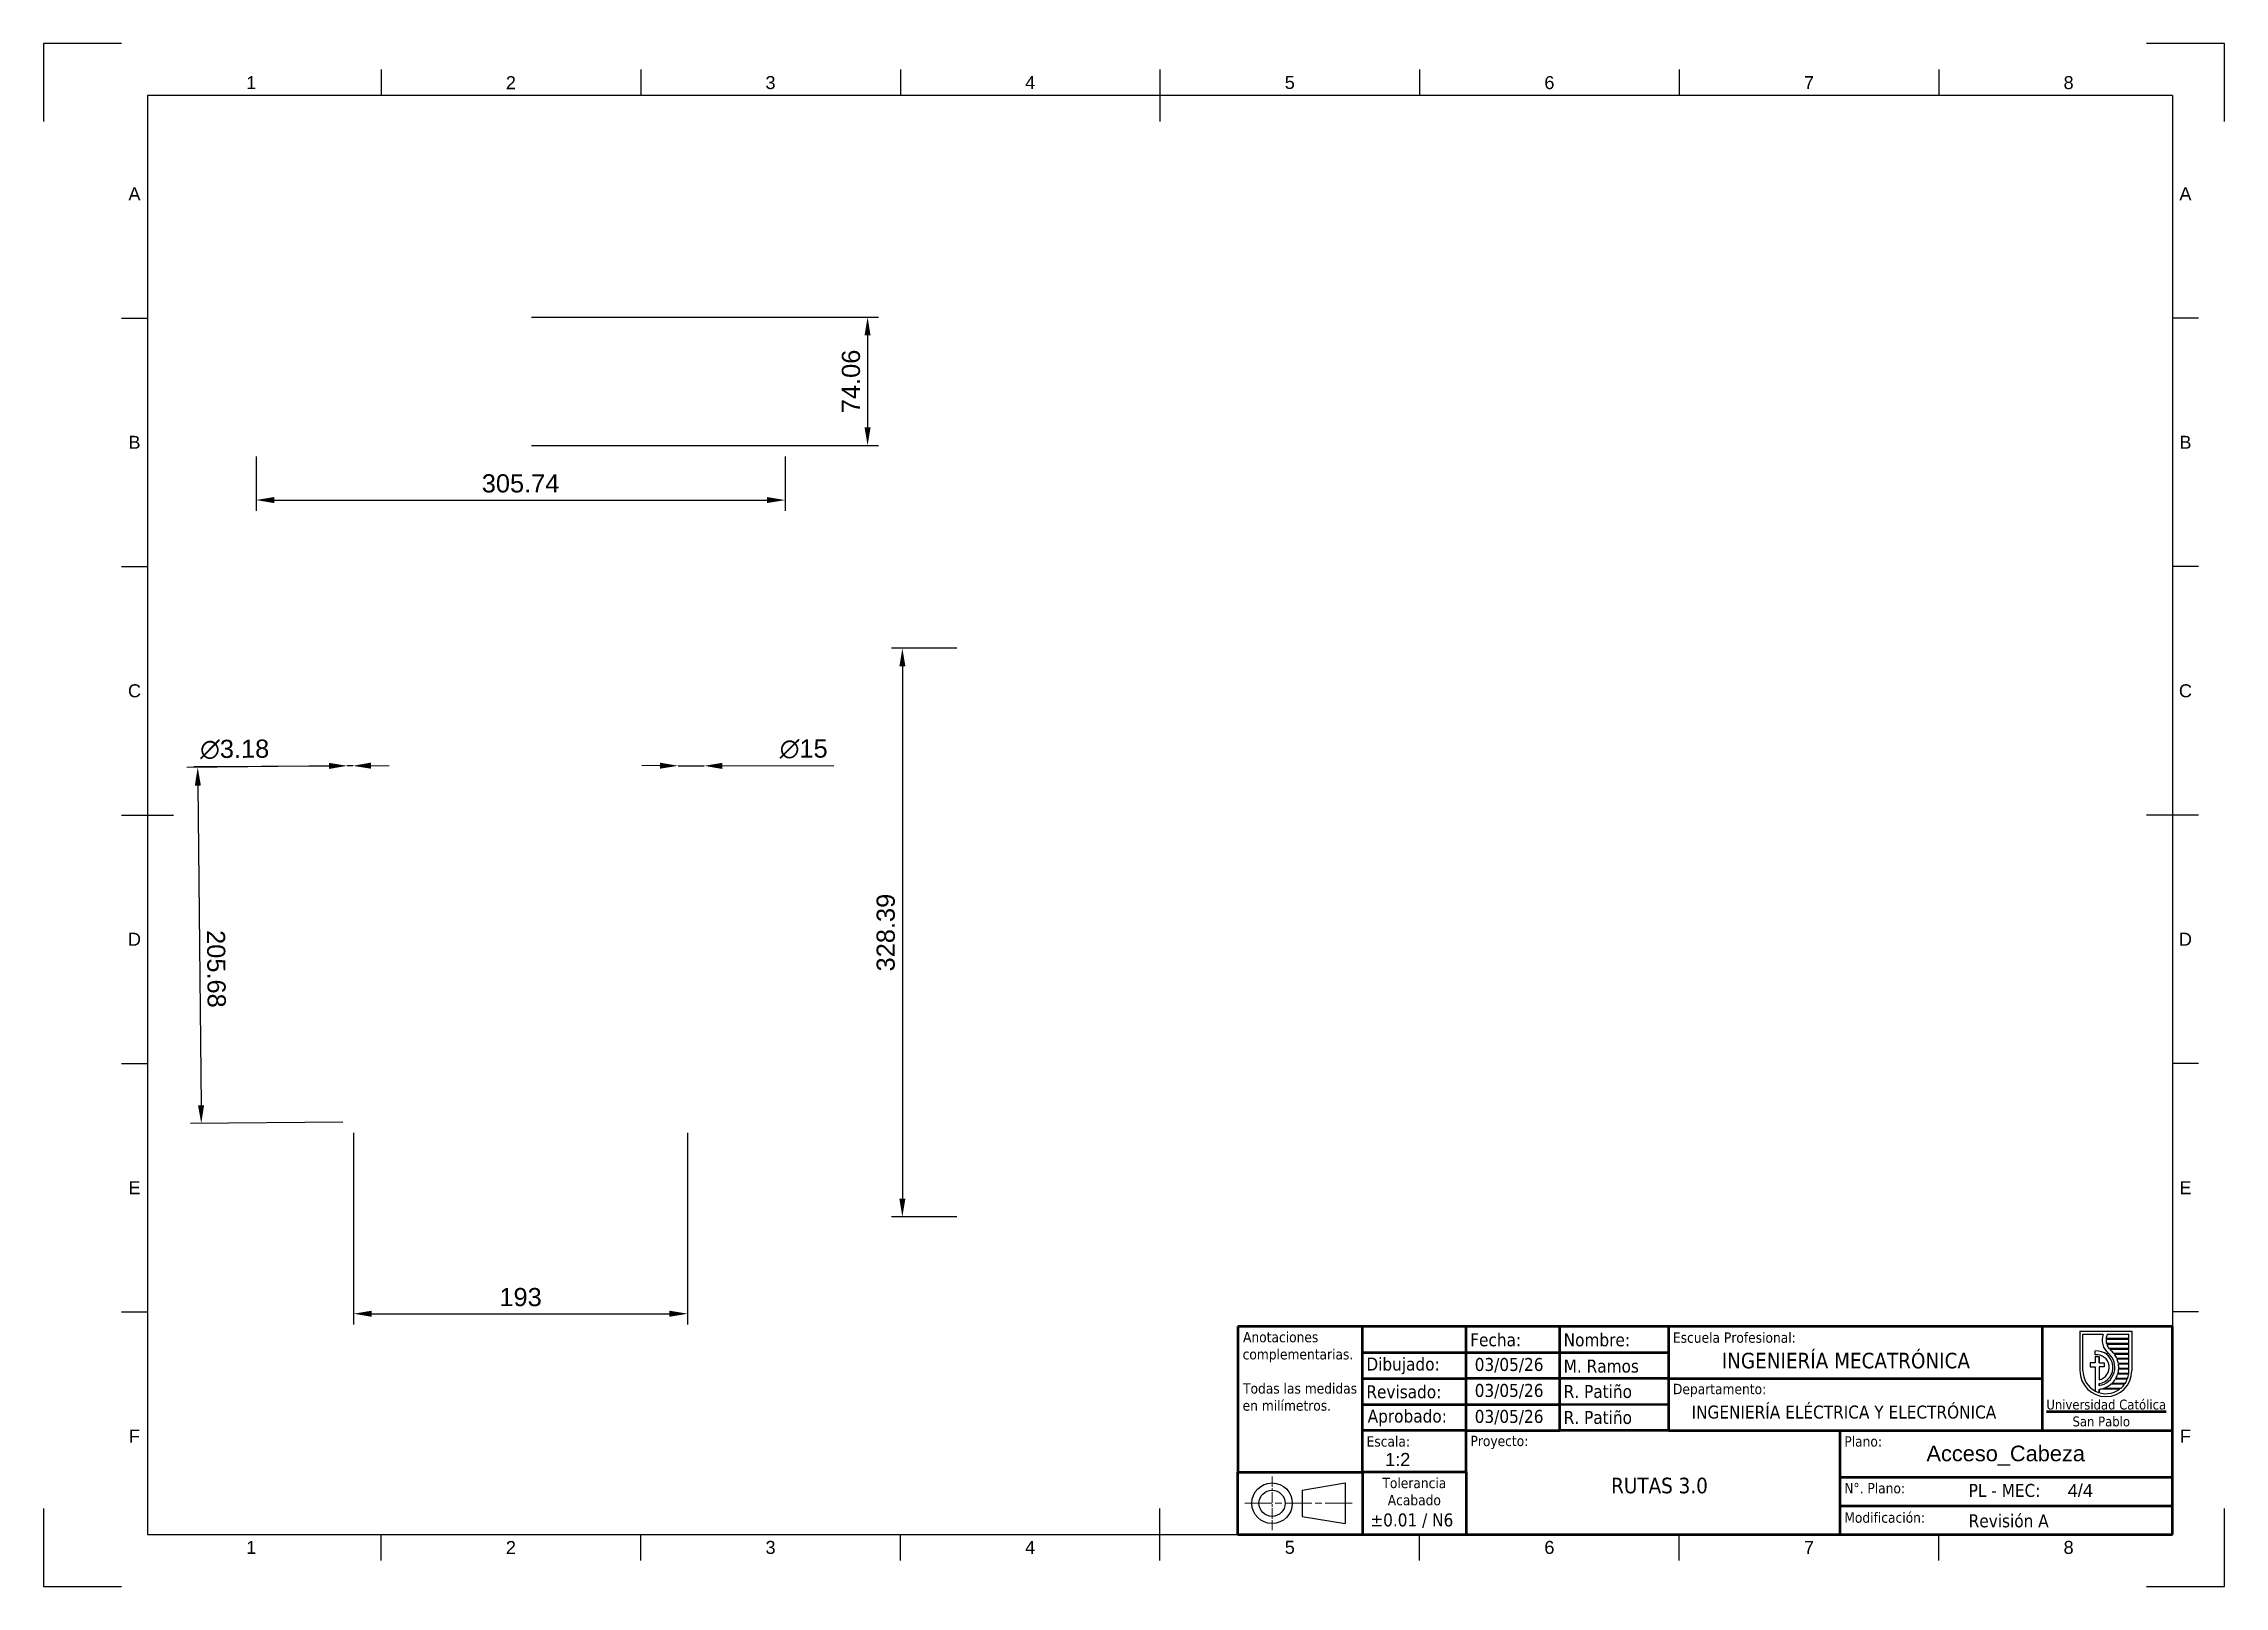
# Paper-space layout 'Plano3' of a CAD drawing. Header units: millimetres. Extents: x 0 to 420, y 0 to 297.
import ezdxf
from ezdxf.enums import TextEntityAlignment as Align

# ---------------------------------------------------------------- set-up
doc = ezdxf.new("R2010")
doc.units = ezdxf.units.MM
doc.header["$LTSCALE"] = 0.75
doc.linetypes.add('CHAIN', pattern=[0.3543, 0.2362, -0.0295, 0.0591, -0.0295])
for name, color, linetype, lineweight in [('BORDER', 7, 'Continuous', 25), ('FD_Dimensions', 7, 'Continuous', 25), ('Notes', 7, 'Continuous', 25), ('Title (ISO)', 7, 'Continuous', 50), ('TITLEBLOCK', 7, 'Continuous', 35)]:
    doc.layers.add(name, color=color, linetype=linetype, lineweight=lineweight)
doc.styles.add('FusionTitle', font='arial.ttf')
doc.styles.add('MtXpl_Tahoma', font='tahoma.ttf')
doc.styles.add('MtXpl_Tahoma_1', font='tahomabd.ttf')
doc.styles.get("Standard").update_dxf_attribs({"font": 'arial.ttf'})
doc.dimstyles.new('Dim-ISO-25', dxfattribs={"dimtxt": 3.5, "dimasz": 3.5, "dimexe": 2.1, "dimexo": 2.1, "dimgap": 1.4, "dimtad": 1, "dimzin": 12, "dimdsep": 46, "dimtxsty": 'Standard', "dimcen": 0, "dimazin": 3, "dimtp": 0.1, "dimtm": 0.1, "dimtfac": 0.714286, "dimtmove": 0, "dimatfit": 3, "dimfxl": 1, "dimtzin": 12, "dimarcsym": 0})

# ---------------------------------------------------------------- blocks, each defined once
blk = doc.blocks.new('ISO_A3_SHEET')
at = {"layer": 'BORDER'}
for p, q in [((65, 292), (65, 287)), ((115, 292), (115, 287)), ((165, 292), (165, 287)), ((215, 292), (215, 282)), ((265, 292), (265, 287)), ((315, 292), (315, 287)), ((365, 292), (365, 287)), ((410, 287), (20, 287)), ((20, 287), (20, 10)), ((410, 287), (410, 10)), ((15, 244.16666), (20, 244.16666)), ((415, 244.16666), (410, 244.16666)), ((15, 196.33333), (20, 196.33333)), ((415, 196.33333), (410, 196.33333)), ((15, 148.5), (25, 148.5)), ((415, 148.5), (405, 148.5)), ((15, 100.66667), (20, 100.66667)), ((415, 100.66667), (410, 100.66667)), ((15, 52.83334), (20, 52.83334)), ((415, 52.83334), (410, 52.83334)), ((215, 5), (215, 15)), ((20, 10), (410, 10)), ((65, 5), (65, 10)), ((115, 5), (115, 10)), ((165, 5), (165, 10)), ((265, 5), (265, 10)), ((315, 5), (315, 10)), ((365, 5), (365, 10))]:
    blk.add_line(p, q, dxfattribs=at)
at = {"layer": 'Defpoints'}
for p, q in [((15, 297), (0, 297)), ((0, 297), (0, 282)), ((420, 297), (405, 297)), ((420, 282), (420, 297)), ((0, 15), (0, 0)), ((420, 0), (420, 15)), ((0, 0), (15, 0)), ((405, 0), (420, 0))]:
    blk.add_line(p, q, dxfattribs=at)
at = {"layer": 'BORDER', "style": 'FusionTitle'}
for s, p in [('1', (40, 289.5)), ('2', (90, 289.5)), ('3', (140, 289.5)), ('4', (190, 289.5)), ('5', (240, 289.5)), ('6', (290, 289.5)), ('7', (340, 289.5)), ('8', (390, 289.5)), ('A', (17.5, 268.08333)), ('A', (412.5, 268.08333)), ('B', (17.5, 220.25)), ('B', (412.5, 220.25)), ('C', (17.5, 172.41667)), ('C', (412.5, 172.41667)), ('D', (17.5, 124.58334)), ('D', (412.5, 124.58334)), ('E', (17.5, 76.75001)), ('E', (412.5, 76.75001)), ('F', (17.5, 28.91668)), ('F', (412.5, 28.91668)), ('1', (40, 7.5)), ('2', (90, 7.5)), ('3', (140, 7.5)), ('4', (190, 7.5)), ('5', (240, 7.5)), ('6', (290, 7.5)), ('7', (340, 7.5)), ('8', (390, 7.5))]:
    blk.add_text(s, height=2.5, dxfattribs=at).set_placement(p, align=Align.MIDDLE)
blk = doc.blocks.new('MEC_UCSP_2026_ROTULO')
at = {"color": 7, "lineweight": 25}
blk.add_line((-17.82, 39.13), (-7.82, 39.13), dxfattribs=at)
at = {"lineweight": 25}
for p, q in [((-17.82, 39.13), (-17.82, 31.53)), ((-17.26, 31.53), (-17.26, 38.57)), ((-17.26, 38.57), (-13.32, 38.57)), ((-12.52, 38.57), (-8.38, 38.57)), ((-8.38, 37.69), (-8.38, 38.57)), ((-7.82, 39.13), (-7.82, 31.53)), ((-14.86, 34.59), (-14.86, 35.33)), ((-14.86, 34.23), (-14.86, 33.01)), ((-14.86, 34.23), (-14.12, 34.23)), ((-14.12, 34.23), (-14.12, 33.01)), ((-8.38, 37.53), (-12.79, 37.53)), ((-8.38, 37.69), (-12.78, 37.69)), ((-8.38, 36.73), (-12.71, 36.73)), ((-8.38, 36.58), (-12.66, 36.58)), ((-8.38, 35.77), (-12.21, 35.77)), ((-8.38, 35.62), (-12.08, 35.62)), ((-8.38, 34.82), (-11.28, 34.82)), ((-8.38, 34.66), (-11.16, 34.66)), ((-8.38, 33.86), (-10.71, 33.86)), ((-8.38, 33.71), (-10.64, 33.71)), ((-8.38, 36.73), (-8.38, 37.53)), ((-8.38, 35.77), (-8.38, 36.58)), ((-8.38, 34.82), (-8.38, 35.62)), ((-8.38, 33.86), (-8.38, 34.66)), ((-8.38, 32.9), (-8.38, 33.71)), ((-14.86, 33.01), (-15.86, 33.01)), ((-15.86, 33.01), (-15.86, 32.27)), ((-15.86, 32.27), (-14.86, 32.27)), ((-14.86, 32.27), (-14.86, 27.58)), ((-14.12, 33.01), (-13.13, 33.01)), ((-14.12, 32.27), (-14.12, 29.78)), ((-13.13, 32.27), (-14.12, 32.27)), ((-13.13, 33.01), (-13.13, 32.27)), ((-8.7, 29.88), (-11.02, 29.88)), ((-8.64, 30.03), (-10.92, 30.03)), ((-8.44, 30.84), (-10.57, 30.84)), ((-8.41, 30.99), (-10.52, 30.99)), ((-8.38, 32.9), (-10.42, 32.9)), ((-8.38, 32.75), (-10.39, 32.75)), ((-8.38, 31.79), (-10.37, 31.79)), ((-8.38, 31.95), (-10.36, 31.95)), ((-8.38, 31.95), (-8.38, 32.75)), ((-8.38, 31.53), (-8.38, 31.79)), ((-14.12, 29.03), (-14.12, 28.67)), ((-14.12, 27.93), (-14.12, 27.28)), ((-10.17, 27.97), (-13.85, 27.97)), ((-9.97, 28.12), (-13.26, 28.12)), ((-9.22, 28.92), (-11.84, 28.92)), ((-9.12, 29.08), (-11.67, 29.08))]:
    blk.add_line(p, q, dxfattribs=at)
for p, q in [((-14.12, 34.23), (-14.12, 33.01)), ((-14.12, 29.03), (-14.12, 28.67)), ((-14.12, 27.93), (-14.12, 27.28))]:
    blk.add_line(p, q)
for centre, radius, start, end in [((-10.22, 37.4), 3.32, 159.4919, 229.9701), ((-10.22, 37.4), 2.58, 153.2124, 173.7257), ((-14.62, 32.16), 3.17, 279.0593, 94.3439), ((-14.62, 32.16), 2.44, 281.8358, 95.6623), ((-14.62, 32.16), 3.53, 278.1382, 49.9701), ((-10.22, 37.4), 2.58, 177.1373, 195.1765), ((-10.22, 37.4), 2.58, 198.7319, 219.2627), ((-14.62, 32.16), 4.27, 38.4452, 49.9701), ((-14.62, 32.16), 4.27, 23.4265, 35.8674), ((-14.62, 32.16), 4.27, 9.9842, 21.2057), ((-12.82, 31.53), 5, 180, 0), ((-12.82, 31.53), 4.44, 180, 306.7065), ((-14.62, 32.16), 4.27, 313.664, 327.6519), ((-14.62, 32.16), 4.27, 330.0525, 341.8885), ((-14.62, 32.16), 4.27, 344.0373, 355.0278), ((-14.62, 32.16), 4.27, 357.0871, 7.9045), ((-12.82, 31.53), 4.44, 326.5146, 338.2428), ((-12.82, 31.53), 4.44, 340.3541, 351.0741), ((-12.82, 31.53), 4.44, 353.0681, 0), ((-14.62, 32.16), 4.27, 276.7227, 280.4384), ((-14.62, 32.16), 4.27, 288.631, 310.6014), ((-12.82, 31.53), 4.44, 309.8932, 324.1128)]:
    blk.add_arc(centre, radius, start, end, dxfattribs=at)
at = {"lineweight": 35}
blk.add_arc((-10.22, 37.4), 2.58, 223.8063, 229.9701, dxfattribs=at)
at = {"layer": 'Title (ISO)'}
for p, q in [((0, 40), (-180, 40)), ((-180, 40), (-180, 12)), ((-156, 35), (-156, 40)), ((-136, 35), (-136, 40)), ((-118, 35), (-118, 40)), ((-97, 35), (-97, 40)), ((-25, 20), (-25, 40)), ((0, 11), (0, 40)), ((-156, 29.95), (-156, 35)), ((-156, 35), (-136, 35)), ((-136, 35), (-118, 35)), ((-136, 30), (-136, 35)), ((-118, 30), (-118, 35.01)), ((-118, 35), (-97, 35)), ((-97, 30), (-97, 35)), ((-156, 30), (-136, 30)), ((-156, 24.96), (-156, 29.95)), ((-136, 20), (-136, 30)), ((-136, 30), (-136, 30)), ((-118, 30), (-136, 30)), ((-118, 25.06), (-118, 30)), ((-97, 30), (-118, 30)), ((-97, 30), (-25, 30)), ((-97, 25), (-97, 30)), ((-156, 25), (-136, 25)), ((-156, 20), (-156, 24.96)), ((-136, 25), (-118, 25)), ((-118, 20), (-118, 25.06)), ((-97, 24.94), (-118, 25)), ((-97, 20), (-97, 25)), ((-136, 20), (-156, 20)), ((-156, 12), (-156, 20)), ((-136, 12), (-136, 20)), ((-136, 20), (-118, 20)), ((-97, 20), (-118, 20)), ((-97, 20), (-64, 20)), ((-64, 11), (-64, 20)), ((-64, 20), (0, 20)), ((-180, 12), (-156, 12)), ((-180, 0), (-180, 12)), ((-136, 12), (-156, 12)), ((-156, 12), (-156, 0)), ((-136, 12), (-136, 0)), ((-64, 11), (0, 11)), ((-64, 5.5), (-64, 11)), ((0, 0), (0, 11)), ((-64, 0), (-64, 5.5)), ((-64, 5.5), (-0.09, 5.5)), ((-180, 0), (0, 0))]:
    blk.add_line(p, q, dxfattribs=at)
at = {"layer": 'Title (ISO)', "linetype": 'CHAIN', "lineweight": 18, "ltscale": 11.506328}
blk.add_line((-173.41, 11.18), (-173.41, 0.82), dxfattribs=at)
at = {"layer": 'Title (ISO)', "lineweight": 25}
for p, q in [((-167.64, 8.52), (-159.31, 9.9)), ((-167.64, 8.52), (-167.64, 3.48)), ((-159.31, 9.9), (-159.31, 2.1)), ((-167.64, 3.48), (-159.31, 2.1))]:
    blk.add_line(p, q, dxfattribs=at)
at = {"layer": 'Title (ISO)', "linetype": 'CHAIN', "lineweight": 18, "ltscale": 29.126099}
blk.add_line((-178.64, 6), (-158, 6), dxfattribs=at)
at = {"layer": 'Title (ISO)', "lineweight": 25}
for radius in [3.9, 2.52]:
    blk.add_circle((-173.41, 6), radius, dxfattribs=at)
at = {"layer": 'Title (ISO)'}
for s, height, style, p in [('Anotaciones', 2, 'MtXpl_Tahoma', (-179, 36.99)), ('Fecha:', 2.5, 'MtXpl_Tahoma', (-135.25, 36.22)), ('Nombre:', 2.5, 'MtXpl_Tahoma', (-117.25, 36.22)), ('Escuela Profesional:', 2, 'MtXpl_Tahoma', (-96.2, 36.9)), ('complementarias.', 2, 'MtXpl_Tahoma', (-179.08, 33.69)), ('Dibujado:', 2.5, 'MtXpl_Tahoma', (-155.25, 31.55)), ('03/05/26', 2.5, 'MtXpl_Tahoma', (-134.38, 31.47)), ('M. Ramos', 2.5, 'MtXpl_Tahoma', (-117.25, 31.16)), ('INGENIERÍA MECATRÓNICA', 3, 'MtXpl_Tahoma', (-86.81, 31.97)), ('Todas las medidas', 2, 'MtXpl_Tahoma', (-179, 27.11)), ('en milímetros.', 2, 'MtXpl_Tahoma', (-179.08, 23.82)), ('Revisado:', 2.5, 'MtXpl_Tahoma', (-155.25, 26.22)), ('03/05/26', 2.5, 'MtXpl_Tahoma', (-134.38, 26.47)), ('R. Patiño', 2.5, 'MtXpl_Tahoma', (-117.25, 26.27)), ('Departamento:', 2, 'MtXpl_Tahoma', (-96.2, 27)), ('INGENIERÍA ELÉCTRICA Y ELECTRÓNICA', 2.5, 'MtXpl_Tahoma', (-92.63, 22.31)), ('%%UUniversidad Católica', 1.9, 'MtXpl_Tahoma', (-24.29, 24.05)), ('Aprobado:', 2.5, 'MtXpl_Tahoma', (-155, 21.54)), ('03/05/26', 2.5, 'MtXpl_Tahoma', (-134.38, 21.47)), ('R. Patiño', 2.5, 'MtXpl_Tahoma', (-117.25, 21.27)), ('San Pablo', 1.9, 'MtXpl_Tahoma_1', (-19.25, 20.8)), ('Escala:', 2, 'MtXpl_Tahoma', (-155.2, 16.91)), ('Proyecto:', 2, 'MtXpl_Tahoma', (-135.2, 17)), ('Plano:', 2, 'MtXpl_Tahoma', (-63.2, 16.91)), ('Tolerancia', 2, 'MtXpl_Tahoma', (-152.16, 8.91)), ('RUTAS 3.0', 3, 'MtXpl_Tahoma', (-108.11, 7.92)), ('N°. Plano:', 2, 'MtXpl_Tahoma', (-63.2, 7.91)), ('PL - MEC:', 2.5, 'MtXpl_Tahoma', (-39.25, 7.22)), ('Acabado', 2, 'MtXpl_Tahoma', (-151.13, 5.62)), ('Modificación:', 2, 'MtXpl_Tahoma', (-63.2, 2.25)), ('±0.01 / N6', 2.5, 'MtXpl_Tahoma', (-154.49, 1.54)), ('Revisión A', 2.5, 'MtXpl_Tahoma', (-39.25, 1.37))]:
    blk.add_text(s, height=height, dxfattribs=dict(at, style=style)).set_placement(p)
at = {"layer": 'TITLEBLOCK', "lineweight": 13}
blk.add_attdef('SCALE', (-151.64, 13.18), '', height=2.5, dxfattribs=at)
blk.add_attdef('SHEET', text='', height=2.5, dxfattribs=at).set_placement((-17.75, 7.21), align=Align.CENTER)
blk = doc.blocks.new('*D209')
at = {"layer": 'Defpoints', "color": 0, "transparency": 16777216}
for p in [(40.91, 219.63), (142.82, 219.63), (142.82, 209.13)]:
    blk.add_point(p, dxfattribs=at)
at = {"layer": 'FD_Dimensions', "color": 0, "lineweight": -2, "transparency": 16777216}
for p, q in [((40.91, 217.53), (40.91, 207.03)), ((142.82, 217.53), (142.82, 207.03)), ((44.41, 209.13), (139.32, 209.13))]:
    blk.add_line(p, q, dxfattribs=at)
at = {"layer": 'FD_Dimensions', "color": 0, "transparency": 16777216}
for points in [[(44.41, 209.71), (44.41, 208.55), (40.91, 209.13)], [(139.32, 209.71), (139.32, 208.55), (142.82, 209.13)]]:
    blk.add_solid(points, dxfattribs=at)
at = {"layer": 'FD_Dimensions', "color": 0, "transparency": 16777216, "insert": (91.86, 212.32), "char_height": 3.5, "attachment_point": 5}
blk.add_mtext('305.74', dxfattribs=at)
blk = doc.blocks.new('*D210')
at = {"layer": 'Defpoints', "color": 0, "transparency": 16777216}
for p in [(177.97, 180.6), (165.39, 71.13), (177.97, 71.13)]:
    blk.add_point(p, dxfattribs=at)
at = {"layer": 'FD_Dimensions', "color": 0, "lineweight": -2, "transparency": 16777216}
for p, q in [((175.87, 180.6), (163.29, 180.6)), ((165.39, 177.1), (165.39, 74.63)), ((175.87, 71.13), (163.29, 71.13))]:
    blk.add_line(p, q, dxfattribs=at)
at = {"layer": 'FD_Dimensions', "color": 0, "transparency": 16777216}
for points in [[(164.81, 177.1), (165.97, 177.1), (165.39, 180.6)], [(164.81, 74.63), (165.97, 74.63), (165.39, 71.13)]]:
    blk.add_solid(points, dxfattribs=at)
at = {"layer": 'FD_Dimensions', "color": 0, "transparency": 16777216, "insert": (162.2, 125.86), "char_height": 3.5, "attachment_point": 5, "rotation": 90}
blk.add_mtext('328.39', dxfattribs=at)
blk = doc.blocks.new('*D211')
at = {"layer": 'Defpoints', "color": 0, "transparency": 16777216}
for p in [(122.21, 157.98), (127.21, 157.96)]:
    blk.add_point(p, dxfattribs=at)
at = {"layer": 'FD_Dimensions', "color": 0, "lineweight": -2, "transparency": 16777216}
for p, q in [((118.71, 157.99), (115.21, 158)), ((122.21, 157.98), (127.21, 157.96)), ((152.21, 157.88), (130.71, 157.95))]:
    blk.add_line(p, q, dxfattribs=at)
at = {"layer": 'FD_Dimensions', "color": 0, "transparency": 16777216}
for points in [[(118.72, 158.57), (118.71, 157.41), (122.21, 157.98)], [(130.72, 158.54), (130.71, 157.37), (127.21, 157.96)]]:
    blk.add_solid(points, dxfattribs=at)
at = {"layer": 'FD_Dimensions', "color": 0, "transparency": 16777216, "insert": (146.39, 161.19), "char_height": 3.5, "attachment_point": 5, "rotation": 359.8145}
blk.add_mtext('∅15', dxfattribs=at)
blk = doc.blocks.new('*D212')
at = {"layer": 'Defpoints', "color": 0, "transparency": 16777216}
for p in [(58.48, 157.97), (59.54, 157.97)]:
    blk.add_point(p, dxfattribs=at)
at = {"layer": 'FD_Dimensions', "color": 0, "lineweight": -2, "transparency": 16777216}
for p, q in [((28.96, 157.81), (54.98, 157.95)), ((59.54, 157.97), (58.48, 157.97)), ((63.04, 157.99), (66.54, 158.01))]:
    blk.add_line(p, q, dxfattribs=at)
at = {"layer": 'FD_Dimensions', "color": 0, "transparency": 16777216}
for points in [[(54.98, 158.53), (54.99, 157.37), (58.48, 157.97)], [(63.04, 158.58), (63.05, 157.41), (59.54, 157.97)]]:
    blk.add_solid(points, dxfattribs=at)
at = {"layer": 'FD_Dimensions', "color": 0, "transparency": 16777216, "insert": (36.8, 161.13), "char_height": 3.5, "attachment_point": 5, "rotation": 0.3167}
blk.add_mtext('∅3.18', dxfattribs=at)
blk = doc.blocks.new('*D213')
at = {"layer": 'Defpoints', "color": 0, "transparency": 16777216}
for p in [(59.7, 89.41), (124.03, 89.41), (124.03, 52.49)]:
    blk.add_point(p, dxfattribs=at)
at = {"layer": 'FD_Dimensions', "color": 0, "lineweight": -2, "transparency": 16777216}
for p, q in [((59.7, 87.31), (59.7, 50.39)), ((124.03, 87.31), (124.03, 50.39)), ((63.2, 52.49), (120.53, 52.49))]:
    blk.add_line(p, q, dxfattribs=at)
at = {"layer": 'FD_Dimensions', "color": 0, "transparency": 16777216}
for points in [[(63.2, 53.07), (63.2, 51.9), (59.7, 52.49)], [(120.53, 53.07), (120.53, 51.9), (124.03, 52.49)]]:
    blk.add_solid(points, dxfattribs=at)
at = {"layer": 'FD_Dimensions', "color": 0, "transparency": 16777216, "insert": (91.86, 55.67), "char_height": 3.5, "attachment_point": 5}
blk.add_mtext('193', dxfattribs=at)
blk = doc.blocks.new('*D214')
at = {"layer": 'Defpoints', "color": 0, "transparency": 16777216}
for p in [(59.01, 157.97), (30.36, 89.12), (59.7, 89.41)]:
    blk.add_point(p, dxfattribs=at)
at = {"layer": 'FD_Dimensions', "color": 0, "lineweight": -2, "transparency": 16777216}
for p, q in [((56.91, 157.95), (27.57, 157.66)), ((29.71, 154.18), (30.32, 92.62)), ((57.6, 89.39), (28.26, 89.1))]:
    blk.add_line(p, q, dxfattribs=at)
at = {"layer": 'FD_Dimensions', "color": 0, "transparency": 16777216}
for points in [[(30.29, 154.18), (29.13, 154.17), (29.67, 157.68)], [(30.91, 92.63), (29.74, 92.62), (30.36, 89.12)]]:
    blk.add_solid(points, dxfattribs=at)
at = {"layer": 'FD_Dimensions', "color": 0, "transparency": 16777216, "insert": (33.25, 118.87), "char_height": 3.5, "attachment_point": 5, "rotation": 270.5715}
blk.add_mtext('205.68', dxfattribs=at)
blk = doc.blocks.new('*D215')
at = {"layer": 'Defpoints', "color": 0, "transparency": 16777216}
for p in [(91.86, 244.32), (91.86, 219.63), (158.69, 219.63)]:
    blk.add_point(p, dxfattribs=at)
at = {"layer": 'FD_Dimensions', "color": 0, "lineweight": -2, "transparency": 16777216}
for p, q in [((93.96, 244.32), (160.79, 244.32)), ((158.69, 240.82), (158.69, 223.13)), ((93.96, 219.63), (160.79, 219.63))]:
    blk.add_line(p, q, dxfattribs=at)
at = {"layer": 'FD_Dimensions', "color": 0, "transparency": 16777216}
for points in [[(158.1, 240.82), (159.27, 240.82), (158.69, 244.32)], [(158.1, 223.13), (159.27, 223.13), (158.69, 219.63)]]:
    blk.add_solid(points, dxfattribs=at)
at = {"layer": 'FD_Dimensions', "color": 0, "transparency": 16777216, "insert": (155.5, 231.97), "char_height": 3.5, "attachment_point": 5, "rotation": 90}
blk.add_mtext('74.06', dxfattribs=at)

psp = doc.layouts.new('Plano3')

# ---------------------------------------------------------------- block references
at = {"layer": 'BORDER'}
psp.add_blockref('ISO_A3_SHEET', (0, 0), dxfattribs=at)
at = {"layer": 'TITLEBLOCK'}
psp.add_blockref('MEC_UCSP_2026_ROTULO', (410, 10), dxfattribs=at).add_auto_attribs({'SCALE': '1:2', 'SHEET': '4/4'})

# ---------------------------------------------------------------- texts
at = {"layer": 'Notes', "insert": (345.8424, 27.0921), "char_height": 3, "attachment_point": 1}
psp.add_mtext_dynamic_manual_height_columns('\\pi16.78238;Acceso_Cabeza', width=63.906508, gutter_width=17.5, heights=[0], dxfattribs=at)

# ---------------------------------------------------------------- dimensions: what is measured, and where the dimension line sits
at = {"layer": 'FD_Dimensions'}
for p1, p2, distance, picture, middle in [((91.8638, 244.3153), (91.8638, 219.6284), 66.8214, '*D215', (155.4982, 231.9719)), ((40.9079, 219.6284), (142.8197, 219.6284), -10.5, '*D209', (91.8638, 212.3166)), ((59.6972, 89.4138), (124.0304, 89.4138), -36.9274, '*D213', (91.8638, 55.6747))]:
    dim = psp.add_aligned_dim(p1=p1, p2=p2, distance=distance, dimstyle='Dim-ISO-25', override={"dimlfac": -3, "dimclrd": 0, "dimclre": 0}, dxfattribs=at)
    dim.commit()
    dim.dimension.update_dxf_attribs({"geometry": picture, "text_midpoint": middle})
for base, p1, p2, angle, picture, middle in [((165.3899, 71.1322), (177.9698, 180.5961), (177.9698, 71.1322), 270, '*D210', (165.3899, 125.8641)), ((30.3579, 89.1212), (59.0133, 157.9714), (59.6972, 89.4138), 270.571531, '*D214', (30.0615, 118.8356))]:
    dim = psp.add_linear_dim(base=base, p1=p1, p2=p2, angle=angle, dimstyle='Dim-ISO-25', override={"dimlfac": -3}, dxfattribs=at)
    dim.commit()
    dim.dimension.update_dxf_attribs({"geometry": picture, "text_midpoint": middle, "dimtype": 161})
for p1, p2, picture, middle in [((59.5433, 157.9743), (58.4833, 157.9684), '*D212', (36.8158, 157.8487)), ((122.2143, 157.9795), (127.2143, 157.9633), '*D211', (146.3813, 157.9012))]:
    dim = psp.add_diameter_dim_2p(p1=p1, p2=p2, dimstyle='Dim-ISO-25', override={"dimlfac": -3, "dimclrd": 0, "dimclre": 0}, dxfattribs=at)
    dim.commit()
    dim.dimension.update_dxf_attribs({"geometry": picture, "text_midpoint": middle, "dimtype": 163})

doc.saveas('drawing.dxf')
